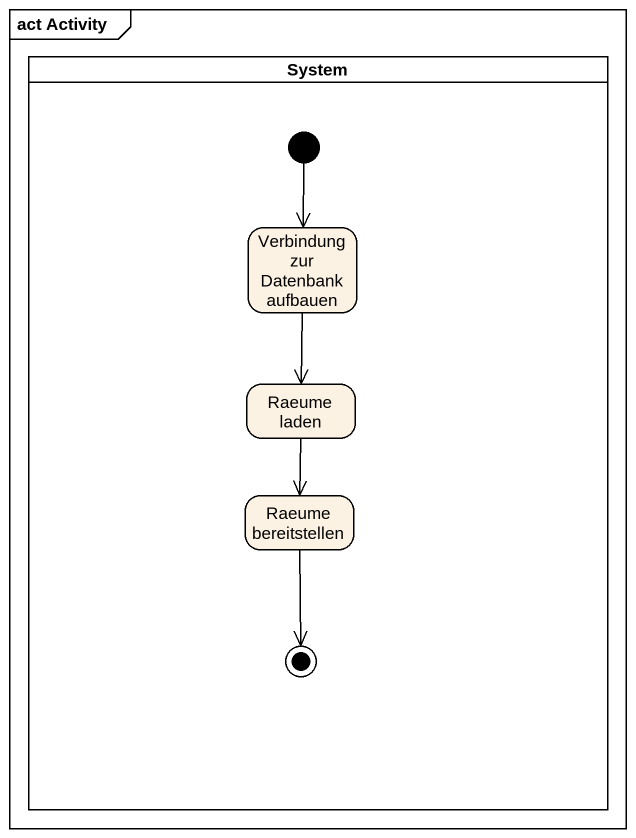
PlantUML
@startuml
mainframe act Activity
hide empty description
state System <<partition>> {
  state "Verbindung zur Datenbank aufbauen" as Verbindung_zur_Datenbank
  state "Raeume laden" as Raeume_laden
  state "Raeume bereitstellen" as Raeume_bereitstellen
  [*] --> Verbindung_zur_Datenbank
  Raeume_bereitstellen --> [*]
}
Verbindung_zur_Datenbank --> Raeume_laden
Raeume_laden --> Raeume_bereitstellen
@enduml
